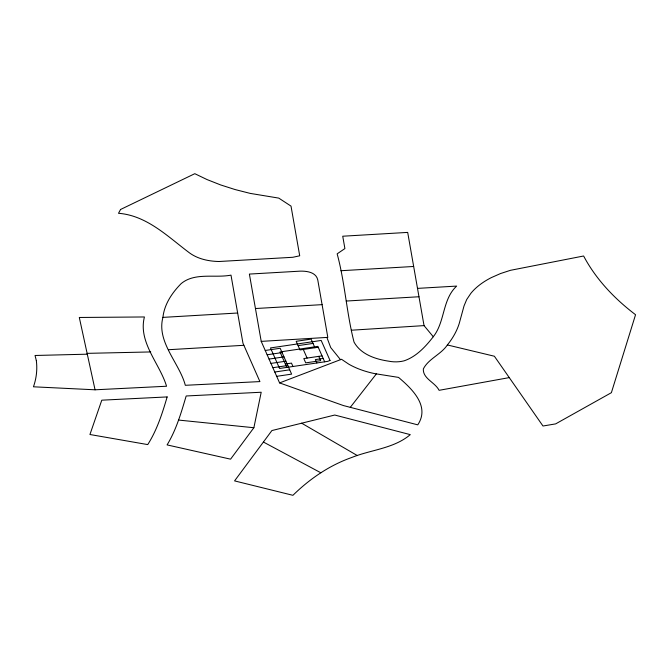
<?xml version="1.0" encoding="UTF-8"?>
<svg xmlns="http://www.w3.org/2000/svg" width="669" height="669" viewBox="0 0 669 669"><rect width="100%" height="100%" fill="white"/><g stroke="black" fill="none" stroke-linecap="round" stroke-linejoin="round"><path stroke-width="1" d="M162.918 317.382C164.357 304.194 172.075 292.788 181.199 283.572C194.98 272.174 214.808 278.271 230.997 275.135L242.964 343.239L259.915 381.589L185.321 385.302C179.468 363.008 156.329 342.076 162.918 317.382L237.662 313.008M253.877 427.725L261.203 392.243L186.174 395.981C181.19 412.748 176.265 429.841 167.083 444.902L230.579 459.168L253.877 427.725L178.539 420.065M433.278 336.733C425.593 346.659 416.168 356.845 403.984 360.867A20.747 11.983 0 0 1 388.814 361.193C375.652 359.245 360.867 354.486 354.035 342.093C346.567 313.125 344.987 282.619 337.151 253.835L344.903 248.575L342.729 236.216L407.689 232.402L424.037 325.611L433.278 336.733C445.178 321.756 442.15 299.503 456.659 286.089L417.515 288.381M263.402 442.033L271.898 430.552L334.751 415.031L410.281 434.633C393.874 448.565 371.144 449.677 351.752 457.479C329.457 465.331 309.73 478.837 292.93 495.311L234.568 480.894L263.402 442.033L320.802 472.757M350.288 407.346L376.371 373.887L398.54 377.4C411.895 388.714 430.284 406.158 417.757 424.857L343.339 405.539L279.592 382.911L261.219 341.374L249.386 274.073L300.189 271.146C306.82 270.978 316.136 272.166 317.775 279.968L327.818 337.377L261.219 341.374M447.377 344.953L494.383 356.234L542.977 426.011L555.638 423.887L611.382 392.686L635.55 314.714C614.627 298.859 595.97 279.324 583.619 255.993L510.439 270.318L500.479 273.571L491.397 277.585A83.458 48.185 0 0 0 470.851 293.357L466.703 299.52L464.027 305.942L459.252 323.395A151.487 87.463 0 0 1 447.369 344.945C441.013 354.52 428.495 358.701 423.335 368.945C422.749 378.729 435.159 382.334 439.09 390.32L509.26 377.609M279.592 382.911L341.524 359.278L348.783 364.17A70.429 40.667 0 0 0 373.938 373.461L376.371 373.887M265.242 350.472L280.177 348.265L291.617 374.13L276.682 376.329M298.09 345.63L313.025 343.423M267.148 354.779L282.084 352.58M318.218 347.253L299.996 349.937L296.183 341.315L311.118 339.116L314.932 347.738M269.055 359.086L283.991 356.886M270.962 363.401L285.897 361.201M322.032 355.875L303.81 358.559L305.716 362.866L320.652 360.666L318.745 356.36M285.345 364.02L291.467 363.116L292.963 366.495M323.169 358.442L315.35 359.596L316.847 362.974M272.868 367.707L287.804 365.508M274.775 372.023L289.71 369.815M351.334 330.218L424.037 325.611M340.939 270.719L413.659 266.479M346.258 301.042L418.978 296.752M255.449 308.526L322.09 304.646M168.847 349.695L243.876 345.304M95.057 389.801L166.556 386.239C159.782 363.585 137.923 342.26 144.42 316.964L79.302 317.474L95.057 389.801L33.45 386.799A167.033 96.436 0 0 0 36.327 360.599M87.321 354.185L35.039 355.482L36.327 360.599M87.146 353.357L150.717 351.936M301.652 423.193L357.397 455.606M340.496 359.671L330.712 347.562L326.898 337.427M324.666 361.82L317.834 346.375L280.01 351.953L286.842 367.398M303.291 349.452L307.104 358.074M167.15 396.926C162.308 413.4 157.023 430.016 147.732 444.592L89.939 434.507L101.788 400.179L167.15 396.926M120.579 209.472L118.505 213.286C147.046 215.518 167.969 236.801 189.636 252.991C198.116 259.095 208.745 261.303 219.031 261.504L292.821 257.281L299.712 255.792L291.015 206.111L278.764 198.108L250.198 193.391L235.095 189.553L220.67 184.945L207.022 179.56L194.804 173.689L120.579 209.472M330.034 360.466L327.618 361.385L279.567 368.468L270.485 347.93L321.187 340.454L330.034 360.466"/></g></svg>
